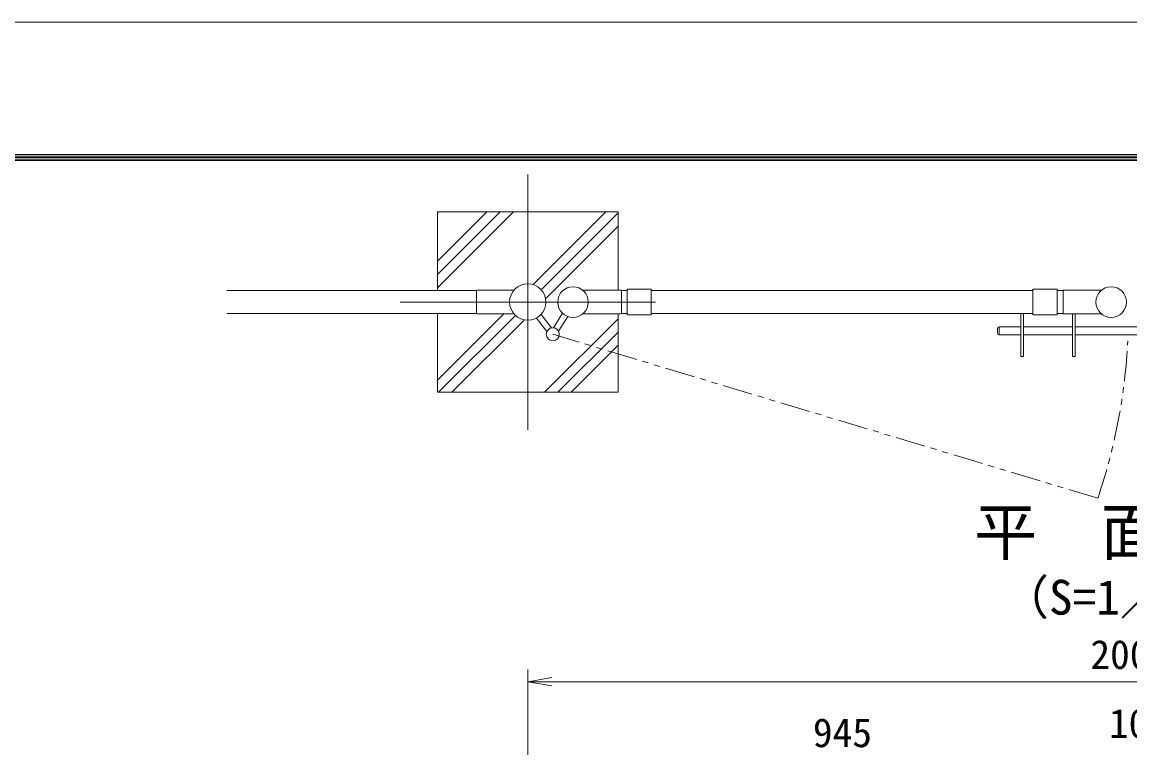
# Model space of a CAD drawing. Units: millimetres, scale not verified. Extents: x -4200 to 4200, y -2970 to 2970.
# Drawn here: x -356 to 1485, y 1764 to 2970 of the extents above; entities that cross this region are included whole.
import ezdxf
from ezdxf.enums import TextEntityAlignment as Align

# ---------------------------------------------------------------- set-up
doc = ezdxf.new("R2010")
doc.units = ezdxf.units.MM
doc.header["$LTSCALE"] = 20
doc.linetypes.add('USER1', pattern=[50.8, 31.75, -6.35, 6.35, -6.35])
doc.linetypes.add('USER3', pattern=[5, 2.5, -0.5, 0.5, -0.5, 0.5, -0.5])
for name, color, linetype, lineweight in [('0-1_D-TTL', 7, 'Continuous', 9), ('0-2_D-TTL-TXT', 7, 'Continuous', 18), ('0-3_D-STR4', 7, 'Continuous', 9), ('0-4_D-BMK', 2, 'USER1', 13), ('0-5_D-STR1', 1, 'Continuous', 18), ('0-7_D-DCR-HCH', 7, 'Continuous', 9), ('0-8_D-STR3', 3, 'Continuous', 13), ('0-9_D-STR-DIM', 7, 'Continuous', 9), ('0-A_0', 7, 'Continuous', 9)]:
    doc.layers.add(name, color=color, linetype=linetype, lineweight=lineweight)
doc.styles.add('ＭＳ ゴシック', font='')
doc.styles.get('ＭＳ ゴシック').set_extended_font_data('MS Gothic')

# ---------------------------------------------------------------- blocks, each defined once
blk = doc.blocks.new('_Open')
at = {"layer": '0-A_0'}
blk.add_line((-20, 3.33), (0, 0), dxfattribs=at)
blk.add_lwpolyline([(-20, -3.33), (0, 0), (-20, 0)], dxfattribs=at)

msp = doc.modelspace()

# ---------------------------------------------------------------- linework, layer by layer
at = {"layer": '0-1_D-TTL', "color": 2, "lineweight": 18}
msp.add_lwpolyline([(-4200, 2970), (4200, 2970), (4200, -2970), (-4200, -2970)], close=True, dxfattribs=at)
at = {"layer": '0-1_D-TTL'}
for points in [[(-3930, 2750), (3930, 2750), (3930, -2750), (-3930, -2750)], [(-3927.5, 2747.5), (3927.5, 2747.5), (3927.5, -2747.5), (-3927.5, -2747.5)], [(-3925, 2745), (3925, 2745), (3925, -2745), (-3925, -2745)], [(-3922.5, 2742.5), (3922.5, 2742.5), (3922.5, -2742.5), (-3922.5, -2742.5)], [(-3920, 2740), (3920, 2740), (3920, -2740), (-3920, -2740)]]:
    msp.add_lwpolyline(points, close=True, dxfattribs=at)
at = {"layer": '0-3_D-STR4'}
for p, q in [((334.22, 2523.85), (334.22, 2654.85)), ((634.22, 2654.85), (334.22, 2654.85)), ((634.22, 2524.55), (634.22, 2654.85)), ((634.22, 2354.85), (634.22, 2485.15))]:
    msp.add_line(p, q, dxfattribs=at)
msp.add_lwpolyline([(634.22, 2354.85), (334.22, 2354.85), (334.22, 2485.85)], dxfattribs=at)
at = {"layer": '0-4_D-BMK'}
for p, q in [((484.22, 2292.72), (484.22, 2716.99)), ((696.35, 2504.85), (272.08, 2504.85))]:
    msp.add_line(p, q, dxfattribs=at)
at = {"layer": '0-4_D-BMK', "linetype": 'USER3'}
msp.add_line((1431.27, 2178.89), (525.83, 2451.33), dxfattribs=at)
msp.add_arc((522.12, 2487.65), 960.15, 341.24173, 357.18761, dxfattribs=at)
at = {"layer": '0-5_D-STR1'}
for p, q in [((399.22, 2523.85), (-15.78, 2523.85)), ((649.37, 2523.85), (639.42, 2523.85)), ((1323.57, 2523.85), (689.37, 2523.85)), ((1373.62, 2523.85), (1363.57, 2523.85)), ((399.22, 2485.85), (-15.78, 2485.85)), ((649.37, 2485.85), (639.42, 2485.85)), ((1323.57, 2485.85), (689.37, 2485.85)), ((1373.62, 2485.85), (1363.57, 2485.85))]:
    msp.add_line(p, q, dxfattribs=at)
for centre, radius in [((484.22, 2504.85), 30.25), ((559.37, 2504.85), 25.4), ((1453.57, 2504.85), 25.4)]:
    msp.add_circle(centre, radius, dxfattribs=at)
at = {"layer": '0-7_D-DCR-HCH'}
for p, q in [((334.22, 2528.63), (460.43, 2654.85)), ((334.22, 2550.73), (438.34, 2654.85)), ((334.22, 2572.83), (416.24, 2654.85)), ((493.89, 2534.68), (614.07, 2654.85)), ((507.36, 2526.05), (634.22, 2652.91)), ((514.86, 2511.46), (634.22, 2630.81)), ((334.22, 2375), (444.37, 2485.15)), ((336.16, 2354.85), (463.04, 2481.73)), ((358.26, 2354.85), (477.61, 2474.21)), ((511.89, 2354.85), (634.22, 2477.18)), ((533.99, 2354.85), (634.22, 2455.08)), ((556.08, 2354.85), (634.22, 2432.99))]:
    msp.add_line(p, q, dxfattribs=at)
at = {"layer": '0-8_D-STR3'}
for p, q in [((575.4, 2524.55), (639.82, 2524.55)), ((639.82, 2524.55), (639.82, 2485.15)), ((689.37, 2526.15), (649.37, 2526.15)), ((649.37, 2483.55), (649.37, 2526.15)), ((689.37, 2483.55), (689.37, 2526.15)), ((1363.57, 2526.15), (1323.57, 2526.15)), ((1323.57, 2483.55), (1323.57, 2526.15)), ((1363.57, 2483.55), (1363.57, 2526.15)), ((1437.53, 2524.55), (1373.62, 2524.55)), ((1373.62, 2524.55), (1373.62, 2485.15)), ((399.22, 2485.15), (461.26, 2485.15)), ((542.08, 2486.24), (526.74, 2462.09)), ((575.4, 2485.15), (639.82, 2485.15)), ((1308.12, 2485.85), (1308.12, 2414.65)), ((1437.53, 2485.15), (1373.62, 2485.15)), ((1389.12, 2485.15), (1389.12, 2414.65)), ((516.01, 2455.82), (498.58, 2478.23)), ((523.9, 2461.96), (506.48, 2484.37)), ((550.6, 2481.01), (535.19, 2456.73)), ((689.37, 2483.55), (649.37, 2483.55)), ((1363.57, 2483.55), (1323.57, 2483.55)), ((1264.42, 2460.65), (1264.42, 2453.65)), ((1267.42, 2463.65), (1303.62, 2463.65)), ((1267.42, 2463.65), (1267.42, 2450.65)), ((1267.42, 2450.65), (1303.62, 2450.65)), ((1308.12, 2463.65), (1389.12, 2463.65)), ((1308.12, 2450.65), (1389.12, 2450.65)), ((1393.62, 2463.65), (1574.42, 2463.65)), ((1393.62, 2450.65), (1574.42, 2450.65))]:
    msp.add_line(p, q, dxfattribs=at)
for points in [[(399.22, 2485.15), (399.22, 2524.55), (461.26, 2524.55)], [(1303.62, 2485.85), (1303.62, 2414.65), (1308.12, 2414.65)], [(1393.62, 2485.15), (1393.62, 2414.65), (1389.12, 2414.65)]]:
    msp.add_lwpolyline(points, dxfattribs=at)
msp.add_circle((525.83, 2451.33), 10.8, dxfattribs=at)
for centre, start, end in [((1267.42, 2460.65), 90, 180), ((1267.42, 2453.65), 180, 270)]:
    msp.add_arc(centre, 3, start, end, dxfattribs=at)
at = {"layer": '0-9_D-STR-DIM'}
for p, q in [((484.22, 1621.52), (484.22, 1894.03)), ((524.22, 1874.03), (2444.22, 1874.03))]:
    msp.add_line(p, q, dxfattribs=at)

# ---------------------------------------------------------------- block references
at = {"layer": '0-9_D-STR-DIM', "xscale": 2, "yscale": 2, "rotation": 180}
msp.add_blockref('_Open', (484.22, 1874.03), dxfattribs=at)

# ---------------------------------------------------------------- texts
at = {"layer": '0-2_D-TTL-TXT', "style": 'ＭＳ ゴシック'}
for s, height, p in [('平\u3000面\u3000図', 76.98, (1225.9, 2061.33)), ('（S=1／20）', 57.77, (1271.38, 1968.13))]:
    msp.add_text(s, height=height, dxfattribs=at).set_placement(p, align=Align.BOTTOM_LEFT)
at = {"layer": '0-9_D-STR-DIM', "style": 'ＭＳ ゴシック'}
for s, p in [('2000', (1418.97, 1880.78)), ('10', (1449.82, 1766.19)), ('945', (957.99, 1750.78))]:
    msp.add_text(s, height=48.09, dxfattribs=at).set_placement(p, align=Align.BOTTOM_LEFT)

doc.saveas('drawing.dxf')
